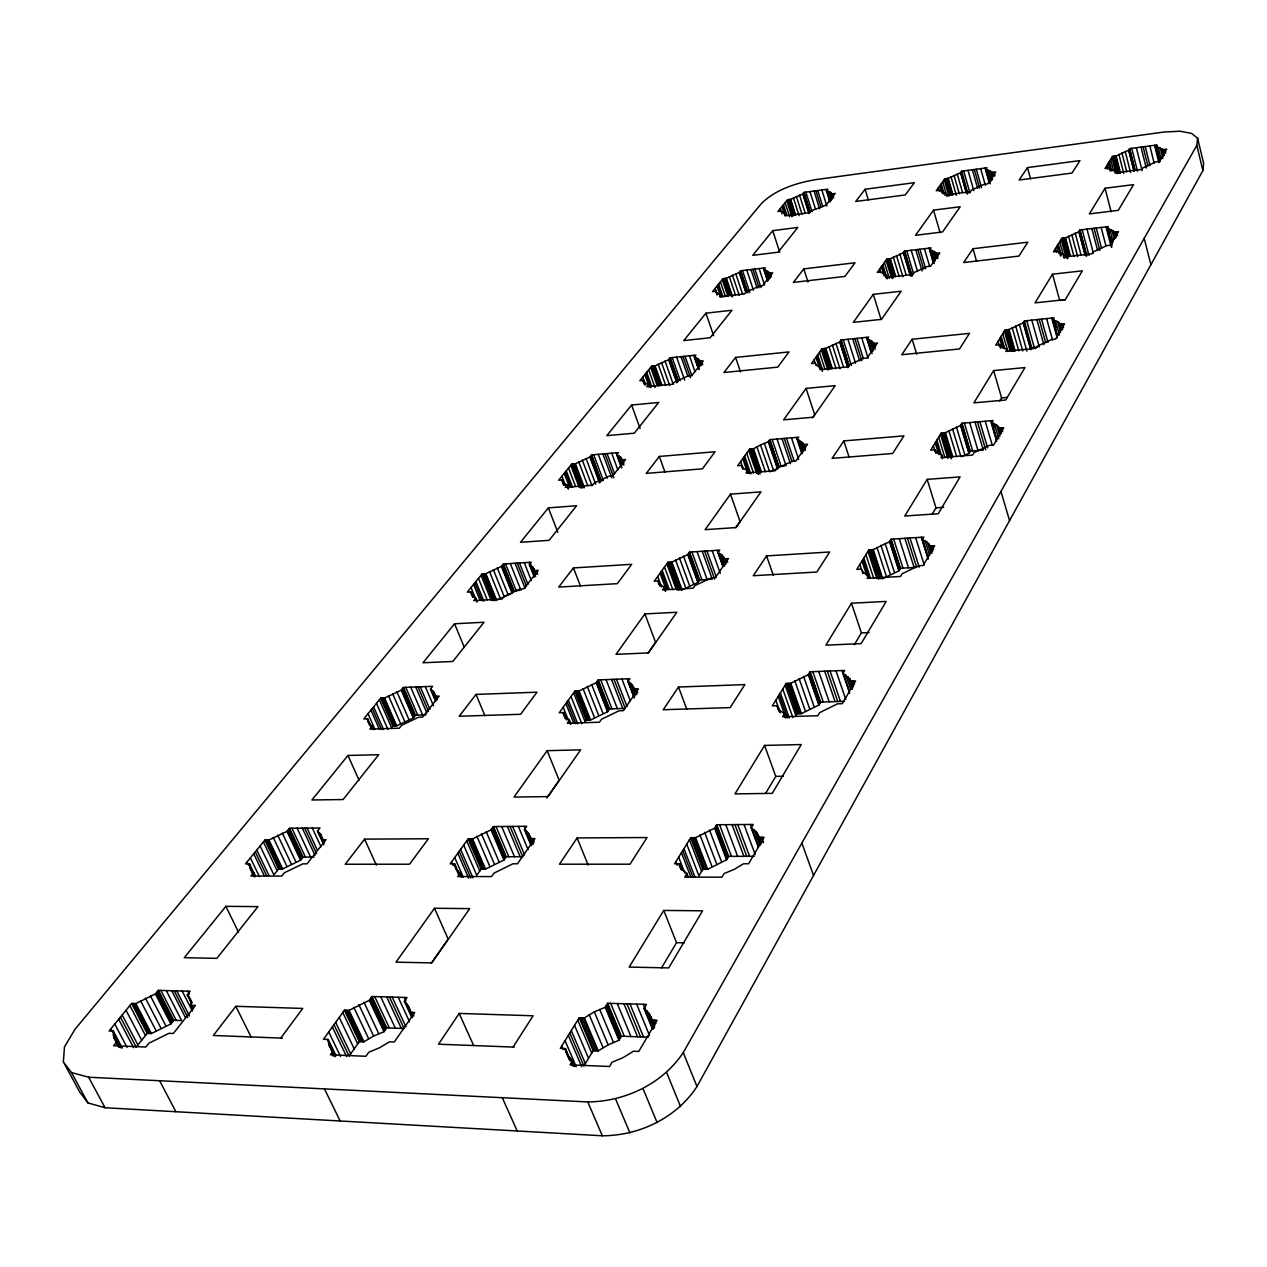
<?xml version="1.0" encoding="UTF-8"?>
<svg xmlns="http://www.w3.org/2000/svg" width="1267" height="1267" viewBox="0 0 1267 1267"><rect width="100%" height="100%" fill="white"/><g stroke="black" fill="none" stroke-linecap="round" stroke-linejoin="round"><path stroke-width="1.5" d="M192.806 1008.706L191.079 1005.333L190.462 999.473L187.278 994.912L190.177 991.253L158.375 990.351L155.445 993.962L135.822 1003.575L131.61 1003.432L109.105 1031.005L113.349 1031.164L122.186 1047.904M119.32 1046.954L113.682 1037.166L113.349 1031.164M63.35 1061.873L64.474 1046.875L75.038 1029.232L761.53 203.401C775.752 189.527 795.454 183.287 814.57 179.787L1163.945 132.037L1180.036 131.214L1191.629 133.415L1197.616 138.261L1203.65 163.364L1202.89 170.586L696.961 1086.532C676.499 1117.953 639.392 1135.66 602.332 1135.786L105.066 1107.722L87.93 1102.908L79.726 1092.043L63.35 1061.873L71.475 1072.563L87.93 1102.908M1202.89 170.586L1196.824 145.357L1197.616 138.261M71.475 1072.563L88.627 1077.219L587.809 1101.942C625.059 1101.561 662.324 1083.966 683.261 1052.608L1196.824 145.357M652.553 1029.438L643.984 1008.453L646.392 1004.398L607.669 1003.274L605.214 1007.297L594.334 1011.858L584.372 1017.924L579.241 1017.749L560.267 1048.395L565.446 1048.601L569.944 1059.069M758.395 847.385L751.188 827.905L753.231 824.453L716.71 824.754L714.62 828.175L695.567 837.677L690.721 837.693L674.582 863.761L679.476 863.761L681.535 869.067M922.313 539.679L923.849 537.097L891.113 539.188L889.529 541.769L873.296 549.577L868.94 549.846L856.856 569.374L861.227 569.121L863.936 572.906L868.814 575.677L867.182 578.354L900.473 576.469L902.056 573.793L918.654 565.763L923.136 565.494L934.682 545.76L930.231 546.029L927.333 542.339L922.313 539.679L928.062 558.003M991.697 422.83L993.043 420.565L961.938 423.226L960.56 425.474L945.42 432.649L941.286 432.997L930.675 450.133L934.84 449.801L937.596 453L942.379 455.249L940.938 457.593L972.533 455.091L973.943 452.731L989.353 445.382L993.613 445.05L1003.749 427.739L999.52 428.103L996.591 424.983L991.697 422.83L996.638 439.697M1052.845 319.838L1054.033 317.827L1024.417 320.915L1023.198 322.911L1009.039 329.515L1005.111 329.927L995.704 345.099L999.679 344.703L1002.45 347.411L1007.122 349.249L1005.855 351.323L1035.915 348.346L1037.15 346.271L1051.562 339.508L1055.617 339.097L1064.565 323.814L1060.542 324.225L1057.612 321.596L1052.845 319.838L1057.312 336.024M1107.152 228.377L1108.213 226.587L1079.959 229.976L1078.866 231.766L1065.563 237.895L1061.809 238.339L1053.431 251.864L1057.216 251.42L1064.533 255.221L1063.409 257.074L1092.075 253.764L1093.168 251.911L1106.693 245.64L1110.557 245.196L1118.523 231.592L1114.691 232.035L1107.152 228.377L1111.983 246.891M1155.694 146.608L1156.644 145.008L1129.641 148.635L1128.659 150.235L1116.116 155.952L1112.521 156.427L1105.014 168.543L1108.641 168.068L1115.815 171.267L1114.802 172.914L1142.185 169.35L1143.167 167.703L1155.916 161.875L1159.606 161.384L1166.733 149.189L1163.074 149.68L1155.694 146.608L1159.511 161.954M661.517 967.877L676.53 942.696L663.765 910.435L702.583 910.799L668.675 967.925L629.161 967.085L663.765 910.435M765.711 793.237L775.752 776.386L764.587 745.424L801.235 744.553L772.268 793.364L734.971 793.902L764.587 745.424M854.291 644.76L861.37 632.898L851.487 603.219L886.187 601.413L861.148 643.62L825.862 645.156L851.487 603.219M931.958 514.576L935.965 507.845L927.159 479.369L960.085 476.899L938.229 513.737L904.765 516.017L927.159 479.369M999.631 401.164L1001.579 397.901L993.645 370.566L1024.955 367.588L1005.713 400.008L973.911 402.858L993.645 370.566M569.817 1032.969L583.913 1065.99L593.178 1050.676L598.277 1050.866L608.144 1044.8L618.961 1040.27L621.368 1036.216L607.669 1003.274M686.73 844.155L698.909 875.798L702.837 869.289L707.667 869.305L726.561 859.818L728.62 856.365L716.71 824.754M785.144 685.194L795.819 715.507L796.88 713.764L801.441 713.622L818.862 705.054L820.636 702.076L810.151 671.763L844.677 670.433L842.919 673.395L849.761 678.748L852.723 686.524M873.296 549.577L882.735 578.671L898.889 570.863L900.425 568.265L891.113 539.188M952.499 428.721L960.924 456.627L968.922 453.412L970.284 451.115L961.938 423.226M1052.513 274.195L1034.996 302.876L1065.294 299.614L1082.366 270.837L1052.513 274.195L1059.703 300.453L1065.278 299.851M1105.03 188.26L1089.367 213.885L1118.286 210.338L1133.537 184.634L1105.03 188.26L1111.111 211.7M565.446 1048.601L567.648 1055.3L572.652 1060.622L570.071 1064.834L609.522 1066.497L612.056 1062.237L623.269 1057.517L633.468 1051.214L638.79 1051.42L657.05 1020.252L651.761 1020.078L649.227 1013.537L643.984 1008.453M679.476 863.761L681.915 869.241L686.936 873.501L684.75 877.081L721.937 877.176L724.075 873.565L734.353 869.289L743.586 863.746L748.623 863.746L764.096 837.281L759.123 837.313L756.399 831.96L751.188 827.905M810.151 671.763L808.346 674.709L790.798 683.293L786.221 683.451L772.332 705.893L776.94 705.751L779.553 710.296L784.526 713.717L782.642 716.789L817.769 715.744L819.606 712.656L837.55 703.818L842.286 703.66L855.589 680.933L850.886 681.108M513.072 1047.08L533.09 1015.786L459.192 1013.426L438.525 1044.198L514.291 1047.112M577.103 837.93L559.46 864.205L630.016 864.189L647.073 837.535L577.103 837.93L588.205 865.155M678.494 687.031L663.243 709.742L730.156 707.604L744.869 684.608L678.494 687.031L686.809 709.251M766.583 555.912L753.279 575.725L816.867 572.019L829.663 551.984L766.583 555.912L773.361 575.471M843.838 440.916L832.118 458.369L892.665 453.475L903.925 435.88L843.838 440.916L849.143 457.324M912.145 339.255L901.756 354.728L959.515 348.948L969.477 333.364L912.145 339.255L916.722 354.269M972.977 248.728L963.696 262.538L1018.89 256.092L1027.775 242.203L972.977 248.728L976.604 261.35M1027.489 167.592L1019.143 180.009L1071.977 173.072L1079.959 160.592L1027.489 167.592L1030.546 178.821M411.617 1017.163L404.331 1001.342L407.008 997.509L372.007 996.496L369.283 1000.312L349.058 1010.385L344.418 1010.242L323.465 1039.273L328.137 1039.447L335.739 1055.237M531.126 845.691L524.395 829.6L526.692 826.306L493.433 826.575L491.089 829.837L472.543 838.912L468.141 838.928L450.165 863.809L454.615 863.809L458.511 872.741M634.197 697.99L627.878 681.567L629.873 678.716L598.214 679.936L596.187 682.77L579.067 690.99L574.87 691.149L559.285 712.703L563.53 712.577L566.444 719.878M722.998 566.697L717.993 552.665L719.735 550.163L689.549 552.095L687.775 554.582L671.89 562.089L667.883 562.342L654.263 581.22L658.286 580.983L660.297 586.447M871.348 352.052L867.293 339.097L868.655 337.133L841.098 339.999L839.704 341.963L825.815 348.362L822.14 348.726L811.466 363.534L815.156 363.17L817.31 365.83L821.349 367.652L822.552 371.374M929.82 249.647L931.055 247.889L904.638 251.072L903.387 252.814L890.337 258.769L886.821 259.181L877.255 272.421L880.787 272.009L886.979 275.794L885.681 277.6L912.446 274.511L913.713 272.69L926.985 266.624L930.596 266.197L939.813 252.877L936.218 253.305L929.82 249.647L933.51 262.126M985.932 169.382L987.041 167.798L961.701 171.203L960.576 172.787L948.254 178.33L944.881 178.79L936.265 190.699L939.655 190.256L945.8 193.455L944.644 195.07L970.3 191.729L971.441 190.113L983.968 184.444L987.421 183.984L995.704 172.011L992.267 172.47L985.932 169.382L989.575 182.321M431.445 962.983L448.17 939.053L434.486 908.281L469.709 908.613L431.778 962.904L395.985 962.16L434.486 908.281M546.774 797.988L559.175 780.234L547.154 750.666L580.65 749.858L547.993 796.595L513.974 797.086L547.154 750.666M647.896 653.313L655.562 642.337L644.903 613.925L676.8 612.262L648.403 652.917L616.015 654.326L644.903 613.925M735.684 527.706L740.039 521.481L730.489 494.162L760.944 491.881L736 527.563L705.117 529.669L730.489 494.162M812.464 417.857L814.681 414.673L806.081 388.415L835.175 385.643L813.113 417.223L783.608 419.852L806.081 388.415M334.013 1024.67L349.058 1056.124L359.305 1041.601L363.93 1041.775L373.622 1036.026L383.996 1031.718L386.673 1027.87L404.046 1028.487L389.444 997.002M463.69 845.105L476.74 875.307L481.143 869.099L485.53 869.099L503.933 860.04L506.23 856.745L522.748 856.714L509.999 826.432M573.666 692.811L585.148 721.81L586.336 720.131L590.533 720.004L607.527 711.785L609.522 708.918L625.249 708.411L613.988 679.318M671.89 562.089L682.105 589.979L697.879 582.456L699.637 579.953L712.276 579.209L702.235 551.288M805.416 449.975L802.74 442.927L797.165 439.396L798.717 437.194L769.893 439.665L768.325 441.85L760.517 444.97L769.623 471.767L777.4 468.647L778.936 466.43L784.447 466.003M873.311 294.356L853.277 322.388L881.499 319.347L901.154 291.22L873.311 294.356L881.119 319.617M933.51 210.148L915.534 235.298L942.569 231.956L960.196 206.743L933.51 210.148L940.082 232.605M328.137 1039.447L329.309 1045.782L333.221 1050.802L330.354 1054.793L365.925 1056.282L368.745 1052.259L379.498 1047.777L389.507 1041.807L394.306 1041.997L414.705 1012.491L409.938 1012.333L408.449 1006.156L404.331 1001.342M454.615 863.809L456.152 869.051L460.19 873.106L457.751 876.511L491.533 876.59L493.94 873.153L512.929 863.793L517.49 863.793L534.943 838.564L530.414 838.596L528.608 833.48L524.395 829.6M563.53 712.577L565.32 716.948L569.406 720.242L567.299 723.188L599.449 722.238L601.524 719.26L619.009 710.803L623.348 710.66L638.441 688.836L634.133 688.995L632.122 684.718L627.878 681.567M658.286 580.983L660.265 584.657L664.351 587.35L662.514 589.931L693.144 588.205L694.965 585.607L711.167 577.895L715.301 577.641L728.477 558.573L724.376 558.826L722.222 555.247L717.993 552.665M821.349 367.652L819.907 369.663L847.845 366.907L849.27 364.88L863.397 358.339L867.166 357.959L877.477 343.04L873.739 343.42L871.411 340.839L867.293 339.097M760.517 444.97L753.501 448.771L749.668 449.088L737.647 465.733L741.496 465.432L743.586 468.552L747.657 470.77L746.041 473.034L775.277 470.722L776.877 468.442L791.97 461.346L795.914 461.03L807.522 444.226L803.611 444.559M280.767 1038.101L302.734 1008.437L235.805 1006.299L213.331 1035.487L282.446 1038.148M364.579 839.118L345.226 864.237L409.542 864.221L428.404 838.77L364.579 839.118L376.362 865.139M476.028 694.411L459.208 716.251L520.61 714.287L536.97 692.194L476.028 694.411L484.897 715.681M573.444 567.933L558.699 587.08L617.362 583.659L631.695 564.306L573.444 567.933L580.476 586.114M659.315 456.437L646.265 473.383L702.409 468.838L715.063 451.749L659.315 456.437L665.001 472.179M735.589 357.421L723.964 372.514L777.748 367.129L789.008 351.925L735.589 357.421L740.498 371.849M803.785 268.873L793.364 282.414L844.946 276.396L855.035 262.776L803.785 268.873L807.982 281.987M865.108 189.258L855.716 201.453L905.272 194.944L914.362 182.686L865.108 189.258L868.402 200.091M120.428 1017.132L136.187 1047.16L147.194 1033.381L151.391 1033.539L170.871 1023.958L173.769 1020.315L181.64 1020.584L166.294 990.572M260.115 845.96L273.862 874.848L278.613 868.909L282.636 868.924L300.548 860.245L303.051 857.094L314.073 857.078M379.387 699.812L391.535 727.606L392.833 725.991L396.682 725.864L413.264 717.977L415.449 715.221L425.997 714.873M497.899 599.719L512.121 593.178L514.054 590.739L519.391 590.438M323.798 844.82L317.479 831.136L319.981 827.984L289.557 828.238L287.023 831.374L268.968 840.037L264.93 840.069L245.513 863.856L249.583 863.856L255.316 875.814M435.642 701.3L430.432 689.058L432.617 686.318L403.476 687.443L401.259 690.167L384.566 698.069L380.702 698.212L363.772 718.959L367.668 718.832L372.292 729.317M529.353 564.639L532.9 567.157L534.421 570.641L538.206 570.403L523.683 588.838L519.866 589.076L504.028 596.504L502.033 599.006L473.731 600.606L475.758 598.119L472.338 595.49L471.007 591.927L467.27 592.148L482.173 573.888L485.879 573.65L501.399 566.412L503.347 564.005L531.285 562.215L529.353 564.639L534.326 577.198M621.495 467.729L616.712 454.758L618.407 452.62L591.626 454.916L589.899 457.054L575.376 463.738L571.829 464.039L558.62 480.209L562.2 479.924L564.179 485.103M694.411 357.041L695.931 355.124L670.195 357.801L668.659 359.701L655.039 365.91L651.618 366.258L639.835 380.702L643.272 380.353L644.919 382.982L648.371 384.772L646.772 386.752L672.825 384.17L674.392 382.206L688.25 375.856L691.766 375.507L703.233 360.952L699.748 361.317L697.959 358.767L694.411 357.041L698.735 369.521L693.904 355.33M763.969 269.538L765.331 267.828L740.593 270.79L739.215 272.516L726.387 278.297L723.093 278.677L712.513 291.648L715.823 291.267L717.55 293.516L721.002 295.021L719.577 296.779L744.6 293.896L746.01 292.123L759.06 286.215L762.417 285.819L772.712 272.769L769.354 273.165L763.969 269.538L767.612 280.64M225.859 906.333L184.301 957.678L216.847 958.359L257.961 906.634L225.859 906.333L238.56 932.274M347.966 755.449L311.935 799.984L343.088 799.54L378.706 754.72L347.966 755.449L359.084 780.234M454.552 623.776L422.988 662.768L452.826 661.469L483.994 622.255L454.552 623.776L464.34 647.405M548.373 507.861L520.499 542.292L549.102 540.328L576.596 505.739L548.373 507.861L557.844 532.346M631.6 405.028L606.814 435.642L634.26 433.187L658.697 402.447L631.6 405.028L640.104 428.484M705.941 313.187L683.752 340.585L710.106 337.751L731.962 310.257L705.941 313.187L713.669 335.787M772.727 230.657L752.756 255.332L778.096 252.212L797.782 227.458L772.727 230.657L779.759 252.339M116.659 1041.917L113.587 1045.703L145.816 1047.049L148.857 1043.232L168.986 1033.302L173.357 1033.476L195.419 1005.475L191.079 1005.333M249.583 863.856L250.359 868.861L253.543 872.741L250.914 876.004L281.749 876.067L284.362 872.789L302.829 863.841L307.01 863.841L326.015 839.72L321.866 839.752L320.852 834.858L317.479 831.136M367.668 718.832L368.76 723.045L372.086 726.229L369.79 729.063L399.327 728.192L401.607 725.326L418.648 717.201L422.64 717.074L439.19 696.09L435.23 696.232L433.916 692.115L430.432 689.058M562.2 479.924L563.704 482.98L567.157 485.15L565.367 487.352L592.513 485.198L594.271 482.98L609.047 476.139L612.705 475.838L625.581 459.525L621.939 459.826L620.276 456.849L616.712 454.758M832.023 193.835L835.238 193.408L825.957 205.191L810.405 211.13L809.138 212.729L785.049 215.865L786.332 214.266L781.121 211.066L777.922 211.494L787.488 199.774L790.656 199.362L802.787 193.946L804.038 192.394L827.842 189.195L826.607 190.747L831.263 192.806L833.132 197.43M1037.625 347.142L1031.972 347.696L1031.37 348.71L1023.815 321.913M1001.579 397.901L1007.423 397.363M970.284 451.115L983.319 450.086L975.004 422.101M935.965 507.845L943.693 507.307M900.425 568.265L916.674 567.331L907.425 538.158M861.37 632.898L869.051 632.55M820.636 702.076L844.408 701.3M775.752 776.386L783.449 776.243M728.62 856.365L754.277 856.318M676.53 942.696L684.259 942.822M621.368 1036.216L648.561 1037.182M88.627 1077.219L105.066 1107.722M113.571 1032.811L121.521 1047.888M110.878 1028.82L112.652 1032.162M113.191 1034.3L120.27 1047.714M113.682 1037.166L119.003 1047.239M116.184 1042.503L117.958 1045.861M118.67 1019.286L133.573 1047.666M114.774 1024.053L127.096 1047.429M159.642 1080.735L175.86 1111.713M122.186 1014.978L137.913 1045.006M129.868 1005.57L145.483 1035.519M126.035 1010.258L141.698 1040.255M135.822 1003.575L151.391 1033.539M135.157 1003.543L150.741 1033.508M133.716 1003.496L149.3 1033.46M132.259 1003.448L147.859 1033.397M131.61 1003.432L147.194 1033.381M145.42 998.095L160.909 1028.06M140.526 1000.677L156.063 1030.641M150.409 995.846L165.866 1025.827M160.846 990.414L176.224 1020.394M158.375 990.351L173.769 1020.315M157.932 990.905L173.31 1020.885M156.918 992.156L172.328 1022.136M155.904 993.407L171.33 1023.388M155.445 993.962L170.871 1023.958M171.742 990.731L185.378 1017.449M176.715 990.873L189.48 1015.944M174.228 990.794L187.849 1017.528M187.674 991.19L189.369 994.532M189.179 997.018L192.172 1002.831M187.278 994.912L191.539 1003.306M191.76 1005.364L193.471 1008.722M182.179 991.032L192.394 1011.114M235.805 1006.299L251.072 1036.944M324.479 1088.907L340.126 1120.978M333.221 1050.802L335.755 1056.076M327.409 1039.415L335.011 1055.205M328.375 1042.757L335.312 1056.71M329.309 1045.782L331.859 1051.056M331.796 1052.798L333.49 1056.314M253.543 872.741L255.19 876.162M248.934 863.856L254.683 875.814M253.131 873.248L254.778 876.669M249.662 866.485L254.588 876.748M251.658 870.952L253.305 874.388M328.755 1031.94L340.522 1056.44M247.049 861.988L248.68 865.393M250.359 868.861L253.638 875.719M255.285 851.899L266.656 875.719M335.644 1022.406L350.658 1053.843M253.764 853.752L264.344 875.893M332.366 1026.935L346.604 1056.646M250.407 857.87L259.387 876.606M342.803 1012.491L357.706 1043.865M339.239 1017.433L354.19 1048.838M256.789 850.046L268.968 875.56M268.968 840.037L282.636 868.924M268.335 840.053L282.018 868.909M349.058 1010.385L363.93 1041.775M348.33 1010.369L363.201 1041.759M266.957 840.053L280.625 868.909M346.746 1010.322L361.618 1041.696M265.563 840.053L279.247 868.909M264.93 840.069L278.613 868.909M345.147 1010.258L360.034 1041.632M344.418 1010.242L359.305 1041.601M263.441 841.906L277.14 870.762M277.726 835.143L291.331 864.015M353.841 1007.344L368.649 1038.734M273.26 837.471L286.896 866.343M364.025 1002.276L378.754 1033.666M282.335 833.1L295.908 861.972M358.846 1004.636L373.622 1036.026M372.007 996.496L386.673 1027.87M371.595 997.097L386.245 1028.471M291.917 828.222L305.41 857.094M370.645 998.396L385.326 1029.786M289.557 828.238L303.051 857.094M369.711 999.711L384.408 1031.116M289.161 828.729L302.67 857.585M369.283 1000.312L383.996 1031.718M288.29 829.806L301.799 858.678M287.419 830.883L300.944 859.755M287.023 831.374L300.548 860.245M302.338 828.127L315.008 855.368M380.718 996.749L395.336 1028.186M297.127 828.175L310.605 857.078M374.731 996.575L389.381 1027.98M312.331 828.048L321.026 846.815M386.72 996.923L401.322 1028.392M307.089 828.095L317.384 850.252M304.714 828.111L316.592 853.657M398.218 997.256L409.542 1021.788M320.852 834.858L324.019 841.716M321.66 837.17L324.051 842.317M319.458 832.831L324.099 843.188M317.874 830.645L323.402 842.618M321.866 839.752L323.465 843.188M392.184 997.081L405.947 1026.84M412.329 1012.412L413.945 1015.944M404.268 997.43L405.883 1000.93M408.449 1006.156L410.08 1009.672M410.35 1010.86L412.789 1016.15M406.707 1003.559L409.954 1010.607M410.682 1012.365L412.313 1015.896M404.743 1000.74L408.798 1009.53M410.413 1013.046L412.028 1016.562M409.938 1012.333L412.377 1017.639M459.192 1013.426L473.636 1045.544M502.286 1097.713L517.189 1130.972M372.086 726.229L373.638 729.729M367.05 718.864L370.138 725.848M367.921 721.066L369.473 724.566M372.276 708.538L381.462 729.428M370.962 710.154L379.371 729.317M368.032 713.733L374.953 729.428M376.505 703.359L387.924 729.428M373.607 706.907L383.521 729.539M454.695 857.537L463.247 877.144M384.566 698.069L396.682 725.864M383.964 698.085L396.08 725.88M460.19 873.106L461.742 876.685M459.81 873.628L461.362 877.223M382.634 698.149L394.75 725.928M453.919 863.809L458.496 874.42M381.304 698.196L393.435 725.959M380.702 698.212L392.833 725.991M451.59 861.845L453.143 865.424M460.602 849.365L472.939 877.825M392.627 693.651L404.68 721.446M459.208 851.297L470.786 877.999M457.799 853.245L468.632 878.174M388.494 695.757L400.578 723.552M403.128 687.87L415.101 715.649M468.141 838.928L481.143 869.099M402.368 688.805L414.357 716.599M401.607 689.739L413.612 717.55M466.747 840.86L479.765 871.031M401.259 690.167L413.264 717.977M396.904 691.782L408.924 719.577M572.652 1060.622L574.917 1065.88M572.256 1061.271L574.505 1066.545M410.73 687.157L422.671 714.984M569.802 1058.151L571.306 1061.651M571.369 1062.728L572.874 1066.228M566.175 1052.101L569.897 1060.542M587.809 1101.942L602.332 1135.786M564.639 1048.569L569.136 1059.038M561.772 1045.972L563.261 1049.456M472.543 838.912L485.53 869.099M471.862 838.912L484.849 869.099M405.741 687.347L417.698 715.142M470.342 838.928L483.329 869.099M403.476 687.443L415.449 715.221M468.822 838.928L481.824 869.099M420.28 686.793L429.956 709.441M568.329 1035.377L581.711 1066.671M481.46 833.797L494.368 863.967M417.999 686.872L428.436 711.262M415.719 686.967L426.916 713.083M565.066 1040.666L576.247 1066.766M476.883 836.22L489.822 866.406M435.23 696.232L436.719 699.748M432.443 690.436L436.165 699.194M491.453 829.331L504.298 859.533M433.298 693.397L435.531 698.624M574.537 1025.336L588.553 1058.309M491.089 829.837L503.933 860.04M430.78 688.63L435.23 699.131M425.3 686.603L433.472 705.782M571.29 1030.578L585.37 1063.583M486.211 831.659L499.087 861.845M580.048 1017.781L593.97 1050.707M579.241 1017.749L593.178 1050.676M496.015 826.543L508.811 856.745M577.784 1020.125L591.737 1053.051M493.433 826.575L506.23 856.745M493.069 827.082L505.881 857.268M492.261 828.206L505.09 858.393M435.848 696.201L437.337 699.717M433.916 692.115L436.149 697.373M507.402 826.464L520.167 856.73M584.372 1017.924L598.277 1050.866M583.564 1017.892L597.486 1050.834M501.7 826.512L514.481 856.73M581.806 1017.844L595.728 1050.771M615.604 1099.027L629.968 1132.999M518.33 826.369L528.054 849.571M594.334 1011.858L608.144 1044.8M512.612 826.417L524.601 854.924M589.203 1014.709L603.06 1047.651M532.678 838.58L534.167 842.175M531.111 838.58L532.615 842.175M529.828 835.887L532.821 843.078M528.608 833.48L533.106 844.234M530.414 838.596L532.663 843.98M526.803 831.374L532.029 843.901M524.079 826.322L531.554 844.186M524.76 829.077L531.491 845.184M599.687 1009.371L613.466 1042.329M610.678 1003.369L624.362 1036.327M643.018 1088.67L657.161 1122.705M607.289 1003.907L620.988 1036.849M606.45 1005.285L620.165 1038.243M605.594 1006.679L619.325 1039.637M605.214 1007.297L618.961 1040.27M617.298 1003.559L630.95 1036.564M626.959 1003.828L640.564 1036.897M623.934 1003.749L637.554 1036.802M636.652 1004.113L649.512 1035.503M629.984 1003.923L643.573 1037.008M474.761 582.978L482.03 600.843M652.584 1020.109L654.738 1025.367M650.842 1016.641L654.421 1025.415M649.227 1013.537L654.231 1025.811M651.761 1020.078L654.627 1027.109M473.589 584.404L480.161 600.495M646.93 1010.797L654.073 1028.297M643.351 1004.303L648.324 1016.53M649.749 1020.014L653.313 1028.756M644.365 1007.819L652.917 1028.788M475.758 598.119L477.216 601.714M471.023 587.54L476.867 601.873M471.007 591.927L473.209 597.311M470.421 591.958L472.876 597.406M666.648 1072.579L680.569 1106.614M481.017 575.297L491.137 600.273M478.467 578.417L487.177 599.845M475.917 581.553L483.915 601.207M654.405 1020.157L655.831 1023.673M683.261 1052.608L696.961 1086.532M485.879 573.65L496.696 600.415M485.293 573.698L496.126 600.447M484.026 573.777L494.843 600.526M482.743 573.856L493.576 600.59M482.173 573.888L493.006 600.621M497.313 567.917L508.067 594.666M493.338 569.643L504.108 596.393M489.505 571.56L500.291 598.309M505.517 563.863L516.207 590.612M564.132 714.873L565.589 718.532M503.347 564.005L514.054 590.739M562.865 712.592L565.05 718.072M503.047 564.385L513.753 591.119M502.381 565.209L513.087 591.958M501.716 566.032L512.422 592.798M501.399 566.412L512.121 593.178M568.329 700.192L577.736 723.805M567.125 701.87L575.804 723.679M510.3 563.562L520.975 590.343M565.906 703.549L573.872 723.552M569.406 720.242L570.863 723.9M569.073 720.701L570.546 724.376M563.213 707.271L569.041 721.842M524.269 562.675L531.348 580.571M574.87 691.149L586.336 720.131M519.454 562.976L527.975 584.451M571.005 696.486L581.806 723.71M517.269 563.118L526.502 586.368M515.099 563.261L525.045 588.284M536.305 570.53L537.731 574.125M583.026 688.583L594.461 717.597M535.007 570.609L536.432 574.204M533.914 568.788L536.052 574.189M532.9 567.157L535.735 574.347M530.319 563.435L535.624 576.548M529.083 562.358L534.04 574.917M529.654 564.258L533.914 575.028M579.067 690.99L590.533 720.004M578.417 691.022L589.868 720.02M576.96 691.069L588.426 720.068M575.519 691.117L587.001 720.115M587.239 686.397L598.642 715.396M598.214 679.936L609.522 708.918M597.897 680.379L609.205 709.377M597.2 681.345L608.524 710.359M596.504 682.327L607.827 711.341M596.187 682.77L607.527 711.785M591.641 684.449L603.013 713.464M680.363 866.644L681.741 870.176M678.7 863.761L680.759 869.067M606.085 679.619L617.362 708.665M675.865 861.703L677.227 865.234M600.669 679.841L611.977 708.839M616.459 679.223L627.007 706.511M682.707 850.648L692.906 877.065M681.44 852.691L690.974 877.35M686.936 873.501L688.314 877.049M611.518 679.413L622.778 708.491M686.587 874.056L687.965 877.619M678.653 857.189L684.813 873.058M621.923 679.017L630.332 700.873M683.958 848.621L694.823 876.78M695.567 837.677L707.667 869.305M694.807 837.677L706.907 869.305M636.287 688.915L637.697 692.574M693.144 837.677L705.244 869.305M634.815 688.963L636.921 694.474M691.481 837.693L703.597 869.289M633.421 686.73L636.24 694.49M632.122 684.718L635.638 693.873M690.721 837.693L702.837 869.289M630.269 682.992L635.179 695.789M689.47 839.704L701.617 871.332M627.387 678.811L634.387 697.04M628.194 681.123L633.801 695.726M565.256 472.084L570.863 486.845M564.211 473.351L569.136 486.275M567.157 485.15L568.487 488.619M566.887 485.483L568.202 488.967M699.938 834.858L711.991 866.47M561.946 476.139L565.462 485.372M561.645 479.971L563.625 485.15M572.383 463.991L581.426 487.89M571.829 464.039L580.872 487.938M709.52 830.075L721.509 861.703M570.799 465.29L579.162 487.367M568.55 468.046L575.535 486.465M704.61 832.308L716.631 863.936M566.286 470.817L572.589 487.415M716.378 825.276L728.303 856.904M578.75 461.822L587.761 485.752M715.665 826.464L727.591 858.092M714.936 827.636L726.894 859.279M714.62 828.175L726.561 859.818M575.376 463.738L584.42 487.652M574.822 463.785L583.865 487.7M573.603 463.88L582.646 487.795M725.785 824.674L737.663 856.349M586.051 458.464L595.728 484.216M582.313 460.064L592.006 485.815M719.545 824.722L731.455 856.349M598.293 454.346L607.21 478.293M734.908 824.595L746.738 856.334M593.7 454.742L603.33 480.494L601.255 480.668L591.626 454.916M732.057 824.627L743.903 856.334M591.356 455.249L600.986 481.001M590.755 455.977L600.4 481.745M590.169 456.722L599.814 482.474M589.899 457.054L599.544 482.822M607.067 453.586L614.606 473.89M744.046 824.532L755.195 854.544M604.977 453.776L613.893 477.754M602.886 453.95L611.803 477.912M737.758 824.579L749.589 856.334M616.3 452.794L621.764 467.602M756.399 831.96L760.976 844.392M660.044 573.207L665.84 588.933M754.087 829.758L759.978 845.707M664.351 587.35L665.65 590.881M664.066 587.761L665.365 591.277M750.365 824.469L758.204 845.691M657.684 576.453L661.564 586.954M611.692 453.19L617.837 469.819M657.668 581.015L658.967 584.515M666.822 563.799L676.388 589.82M664.494 567.03L672.84 589.693M622.509 459.778L623.792 463.247M761.61 837.297L763.573 842.65M621.353 458.226L623.902 465.163M662.166 570.261L669.245 589.456M620.276 456.849L623 464.276M759.899 837.313L761.863 842.65M618.708 455.692L622.129 464.957M661.105 571.734L667.551 589.187M758.078 834.494L761.087 842.65M671.272 562.136L681.472 590.01M669.879 562.215L680.094 590.089M668.501 562.31L678.732 590.169M667.883 562.342L678.098 590.2M679.445 557.939L689.596 585.797M675.549 559.919L685.716 587.793M689.549 552.095L699.637 579.953M689.28 552.475L699.352 580.349M688.662 553.331L698.75 581.205M688.06 554.186L698.149 582.06M687.775 554.582L697.879 582.456M683.531 556.134L693.667 584.024M697.056 551.604L707.113 579.51M801.868 843.078L813.541 875.465M691.893 551.937L701.966 579.811M645.742 373.448L650.842 387.67M644.824 374.589L649.29 387.021M706.954 550.971L716.346 577.198M642.797 377.075L645.346 384.186M643.272 380.353L645.141 385.326M704.595 551.129L714.62 579.082M642.733 380.417L644.016 383.98M653.329 366.084L660.265 385.58M652.157 366.211L659.093 385.691M718.262 552.269L722.633 564.544M717.375 550.306L722.982 566.08M651.618 366.258L658.555 385.754M650.7 367.382L657.019 385.105M648.688 369.853L655.023 387.591M712.165 550.638L720.289 573.397M646.677 372.324L651.745 386.53M661.517 362.52L669.673 385.564M779.316 694.617L787.536 717.866M784.526 713.717L785.793 717.328M778.223 696.375L785.841 717.835M784.225 714.192L785.508 717.803M658.175 364.152L665.713 385.437M726.434 558.699L727.686 562.231M775.832 700.239L780.282 712.783M725.025 558.795L726.276 562.31M777.938 708.142L779.221 711.737M776.94 705.751L778.223 709.346M723.568 556.926L726.07 563.958M655.039 365.91L661.976 385.406M722.222 555.247L725.342 564.037M654.501 365.957L661.437 385.469M720.353 553.806L724.724 566.111M669.958 358.102L678.067 381.129M669.435 358.751L677.544 381.795M668.897 359.416L677.021 382.46M668.659 359.701L676.784 382.761M782.768 689.01L792.857 717.597M665.032 361.032L673.173 384.075M780.393 692.859L789.246 717.882M676.61 357.136L684.703 380.195M790.798 683.293L801.441 713.622M790.085 683.309L800.728 713.654M788.517 683.372L799.16 713.701M786.934 683.42L797.592 713.749M672.207 357.595L680.3 380.638M786.221 683.451L796.88 713.764M670.195 357.801L678.304 380.829M799.081 678.494L809.661 708.823M685.035 356.249L691.861 375.808M683.024 356.47L690.483 377.788M794.789 680.775L805.4 711.104M681.013 356.676L687.854 376.204M808.631 674.25L819.131 704.595M699.748 361.317L700.984 364.896M808.346 674.709L818.862 705.054M699.083 359.939L700.952 365.308M697.959 358.767L700.445 365.91M696.391 357.785L699.495 366.717M695.789 357.864L698.877 366.781M695.266 358.513L698.972 369.22M803.626 676.467L814.158 706.796M689.47 355.789L695.045 371.817M742.747 458.686L747.688 473.003M740.672 461.552L743.143 468.727M741.496 465.432L742.747 469.028M812.828 671.653L823.297 701.997M809.866 672.223L820.351 702.536M701.49 361.127L702.726 364.722M809.249 673.236L819.749 703.565M700.287 361.253L701.522 364.833M824.659 671.193L835.08 701.601M748.734 450.387L756.7 473.605M746.691 453.222L753.437 472.892M744.632 456.072L750.793 473.969M818.735 671.431L829.188 701.807M743.681 457.371L749.24 473.494M756.874 446.792L765.411 471.799M830.059 670.987L840.464 701.427M753.501 448.771L761.435 471.989M752.899 448.819L760.849 472.037M751.584 448.93L760.152 473.937M827.351 671.098L837.772 701.522M750.27 449.041L758.838 474.032M749.668 449.088L758.236 474.08M843.188 672.935L849.286 690.911M841.969 670.528L849.634 693.176M764.334 443.323L773.44 470.105M835.998 670.766L845.77 699.447M720.464 281.907L725.437 296.636M772.126 439.475L781.169 466.256M853.245 681.013L854.465 684.623M718.642 284.125L723.014 297.032M717.819 285.138L721.572 296.209M769.893 439.665L778.936 466.43M851.63 681.076L853.451 686.492M769.639 439.997L778.698 466.779M716.995 286.152L720.749 297.222M769.101 440.758L778.176 467.539M849.761 678.748L852.818 687.775M768.562 441.518L777.637 468.315M848.051 676.673L852.311 689.28M768.325 441.85L777.4 468.647M715.174 288.385L717.043 293.928M715.823 291.267L717.074 294.973M845.754 674.883L850.632 689.28M729.317 276.681L735.493 295.084M782.008 438.62L790.418 463.674M726.387 278.297L732.564 296.7M725.864 278.344L732.057 296.763M724.74 278.487L730.315 295.053M723.615 278.613L729.174 295.179M723.093 278.677L728.668 295.243M777.067 439.047L786.094 465.86M722.269 279.69L727.86 296.256M791.479 437.812L798.653 459.335M735.779 273.767L742.541 294.007M732.469 275.161L739.231 295.401M786.506 438.239L794.314 461.536M784.257 438.43L792.065 461.711M746.754 270.061L753.485 290.317M804.228 444.511L805.416 448.122M802.74 442.927L805.131 450.149M801.362 441.518L804.355 450.529M799.493 440.33L803.088 451.131M742.525 270.568L749.858 292.645M798.543 440.092L802.724 452.667M798.004 440.853L802.201 453.428M796.452 437.384L801.963 453.776M740.593 270.79L747.942 292.867M740.387 271.059L747.118 291.299M739.912 271.645L746.643 291.901M739.437 272.247L746.168 292.487M739.215 272.516L745.962 292.756M754.863 269.079L760.96 287.53M752.931 269.317L759.028 287.752M750.998 269.538L757.096 287.989M765.933 270.156L768.974 279.421M765.252 270.536L768.293 279.785M764.175 269.269L767.818 280.371M763.383 268.05L767.644 281.005M859.897 564.448L862.89 573.587M759.123 268.572L764.603 285.186M865.947 554.693L873.676 578.354M863.872 558.034L870.429 578.069M769.877 273.102L771.096 276.824M769.354 273.165L770.574 276.887M768.641 271.977L770.479 277.552M862.922 559.555L868.893 577.784M767.501 270.964L769.924 278.392M861.988 561.091L866.771 575.677M814.143 359.812L815.948 365.355M872.615 549.625L882.07 578.718M871.11 549.704L880.581 578.797M869.621 549.799L879.092 578.876M868.94 549.846L878.411 578.924M868.006 551.351L876.891 578.623M821.317 349.882L827.842 370.122M819.496 352.4L824.849 368.998M880.929 545.253L890.321 574.347M817.658 354.95L822.441 369.695M816.819 356.106L821 369.014M815.996 357.262L819.575 368.333M876.954 547.328L886.377 576.422M783.481 204.7L786.902 215.374M828.966 346.556L836.046 368.649M890.859 539.599L900.188 568.677M890.321 540.486L899.649 569.564M782.721 205.618L785.588 214.519M889.782 541.357L899.127 570.467M781.977 206.521L784.843 215.438M889.529 541.769L898.889 570.863M825.815 348.362L832.324 368.602M780.329 208.548L782.056 213.901M825.245 348.409L831.754 368.665M823.978 348.536L830.487 368.792M822.726 348.678L829.236 368.919M885.126 543.4L894.502 572.494M822.14 348.726L828.666 368.966M899.253 538.681L908.534 567.806M790.656 199.362L795.755 215.342M790.165 199.426L795.264 215.406M835.951 343.325L843.584 367.272M789.072 199.568L794.171 215.548M787.979 199.711L793.094 215.691M787.488 199.774L792.604 215.754M786.744 200.693L791.859 216.673M832.356 344.877L840.005 368.808M893.647 539.029L902.959 568.123M785.112 202.688L789.674 216.91M799.509 195.134L805.147 212.904M843.236 339.778L851.424 365.545M796.373 196.448L802.027 214.202M904.86 538.317L914.141 567.473M841.098 339.999L849.286 365.767L848.589 366.749L840.401 340.981M840.876 340.316L849.064 366.068M839.91 341.647L847.908 367.731L839.704 341.963M793.411 197.858L799.065 215.612M854.845 338.574L861.813 360.715M852.691 338.796L859.675 360.937M915.613 537.62L924.261 565.019M805.891 192.156L812.052 211.684M804.038 192.394L810.199 211.922M803.832 192.647L810.009 212.175M803.405 193.17L809.581 212.698M802.977 193.708L809.154 213.236M802.787 193.946L808.964 213.49M847.956 339.287L855.542 363.249M909.975 537.984L919.224 567.173M930.231 546.029L931.958 551.557M929.059 544.066L931.942 553.251M817.769 190.557L822.79 206.584M927.333 542.339L930.786 553.346M815.9 190.81L820.937 206.822M861.734 337.861L868.117 358.181M925.068 540.866L929.677 555.532M814.048 191.048L819.638 208.849M922.55 539.283L928.299 557.591M921.267 537.271L928.173 559.206M856.999 338.352L863.381 358.656M809.961 191.602L815.568 209.372M828.539 191.254L831.326 200.186M828.887 195.324L830.566 200.693M826.797 190.509L829.948 201.469M874.309 343.373L875.481 347.095M825.973 189.448L829.869 201.944M873.739 343.42L874.895 347.142M872.82 342.027L875.133 349.47M871.411 340.839L873.739 348.267M869.574 339.857L873.042 350.975M821.871 190.002L826.876 206.046M867.974 338.115L869.716 343.674M932.464 545.903L933.605 549.577M867.499 338.78L872.139 353.604M866.501 337.355L871.126 352.163M930.928 545.998L932.655 551.509M832.514 193.772L833.638 197.351M831.263 192.806L832.942 198.175M830.107 191.935L832.324 199.093M881.309 266.814L884.033 275.699M935.173 442.864L938.609 454.061M879.662 269.095L880.755 272.658M934.84 449.801L935.996 453.538M933.351 445.81L935.062 451.416M888.579 258.975L893.964 276.697M941.286 432.997L948.65 457.165M887.359 259.117L892.76 276.824M940.462 434.312L947.827 458.511M886.821 259.181L892.744 278.661M886.076 260.21L891.477 277.932M938.657 437.242L944.913 457.735M884.445 262.475L889.307 278.439M936.836 440.187L942.537 458.828M882.798 264.74L887.138 278.946M882.054 265.769L885.316 276.428M936.012 441.518L940.003 454.584M896.466 255.554L902.896 276.808M948.809 430.606L956.696 456.658M893.267 257.106L899.19 276.602M945.42 432.649L952.768 456.849M944.77 432.696L952.119 456.896M943.361 432.823L951.264 458.86M890.337 258.769L895.721 276.491M889.782 258.832L895.167 276.554M941.935 432.934L949.284 457.118M904.638 251.072L912.097 275.858M904.448 251.341L911.907 276.143M904.02 251.943L910.941 274.971M956.427 426.995L964.836 454.916M903.593 252.545L910.514 275.588M903.387 252.814L910.324 275.858M899.855 254.113L906.269 275.382M964.345 423.02L972.692 450.925M911.211 250.28L917.593 271.566M961.716 423.574L970.079 451.48M961.241 424.35L969.603 452.256M960.766 425.126L969.144 453.048M960.56 425.474L968.922 453.412M906.697 250.818L913.618 273.862M919.874 249.235L925.686 268.778M969.683 422.56L977.997 450.498M917.815 249.488L923.627 269.016M915.756 249.726L922.107 271.043M933.874 251.072L935.98 258.215M932.053 250.248L935.22 260.954M931.483 252.339L933.066 257.676M930.01 249.377L934.238 263.631M928.98 248.142L933.193 262.38M1000.93 491.422L1009.561 520.579M979.866 421.689L987.611 447.821M977.443 421.895L985.742 449.88M924.419 248.68L929.693 266.482M994.373 423.78L998.776 438.778M992.362 421.689L994.009 427.312M991.903 422.481L996.305 437.463M990.588 420.771L996.638 441.359M936.788 253.226L937.833 256.805M936.218 253.305L937.802 258.674M935.268 252.085L936.851 257.454M985.219 421.23L992.394 445.525M1001.627 427.913L1002.735 431.683M1000.17 428.04L1001.278 431.809M999.52 428.103L1001.168 433.742M998.317 426.425L1000.518 433.947M996.591 424.983L999.885 436.26M942.743 181.751L947.003 196.48M941.27 183.794L943.931 192.996M940.589 184.729L943.266 193.93M939.924 185.647L942.062 193.027M938.435 187.706L939.512 191.396M999.679 344.703L1000.708 348.298M951.01 176.81L956.3 195.197M998.079 341.282L999.631 346.651M948.254 178.33L953.022 194.896M947.716 178.409L952.499 194.96M946.56 178.568L951.343 195.102M945.404 178.71L950.187 195.261M944.881 178.79L949.664 195.324M944.216 179.708L948.999 196.258M1004.383 331.099L1010.005 350.753M957.218 174.007L962.492 192.394M1002.767 333.696L1007.899 351.577M1001.168 336.293L1004.763 348.821M954.019 175.353L959.293 193.74M1000.423 337.481L1003.512 348.219M999.695 338.653L1002.276 347.617M968.02 170.364L973.769 190.604M1012.19 327.662L1018.811 350.896M1009.039 329.515L1015.152 350.975M963.68 170.934L969.968 193.012M1008.421 329.578L1014.534 351.022M1007.075 329.721L1013.188 351.165M961.701 171.203L967.83 193.503M961.146 171.995L967.45 194.057M960.75 172.534L966.531 192.758M1005.713 329.863L1011.842 351.292M960.576 172.787L966.357 193.012M1005.111 329.927L1011.224 351.355M976.319 169.24L981.529 187.674M1019.317 324.336L1026.903 351.149M974.339 169.509L979.549 187.944M972.359 169.778L977.586 188.197M1015.643 325.92L1022.738 350.943M987.009 170.443L990.113 181.529M986.106 169.129L990.256 183.921M985.045 168.068L989.194 182.844M1026.713 320.678L1034.252 347.475M1024.417 320.915L1031.781 348.013M980.674 168.654L985.362 185.267M1023.388 322.594L1030.942 349.407M1023.198 322.911L1030.768 349.724M1039.178 319.379L1045.671 342.66M1036.865 319.617L1043.865 344.687M993.993 172.233L995.023 175.955M992.805 172.391L993.851 176.113M992.267 172.47L993.312 176.176M991.301 171.425L992.853 176.984M989.907 170.554L992.504 179.819M1031.797 320.139L1039.304 346.968M988.102 169.873L991.222 180.975M1046.605 318.603L1052.576 340.126M1041.506 319.126L1047.983 342.438M1057.612 321.596L1060.59 332.397M1055.443 320.599L1059.418 334.995M1053.447 318.825L1055.918 327.82M1053.035 319.522L1057.502 335.707M1051.705 318.065L1057.169 337.83M1062.554 324.019L1063.536 327.63M1061.16 324.162L1062.649 329.578M1060.542 324.225L1062.031 329.642M1059.323 322.8L1061.303 330.022M1056.979 246.131L1058.99 253.511M1055.538 248.459L1056.551 252.149M1063.678 238.117L1068.651 256.52M1062.395 238.275L1067.859 258.5M1061.809 238.339L1067.273 258.579M1061.16 239.384L1066.133 257.787M1059.719 241.696L1064.217 258.278M1058.293 244.024L1061.287 255.079M1057.644 245.069L1060.637 256.14M1071.739 234.585L1077.663 256.663M1068.509 236.185L1073.957 256.425M1065.563 237.895L1070.52 256.298M1064.977 237.958L1069.934 256.362M1079.959 229.976L1086.817 255.728M1079.785 230.261L1086.643 256.013M1079.405 230.879L1085.787 254.794M1079.041 231.481L1085.423 255.411M1078.866 231.766L1085.249 255.696M1075.208 233.112L1081.115 255.19M1086.991 229.137L1093.342 253.083M1082.145 229.723L1089.002 255.475M1096.256 228.028L1101.593 248.316M1094.039 228.282L1099.883 250.423M1091.837 228.551L1097.681 250.676M1107.675 227.474L1109.132 233.033M1110.098 236.723L1112.03 244.135M1107.31 228.092L1111.666 244.753M1105.996 226.856L1111.317 247.192M1101.118 227.442L1105.964 245.909M1116.607 231.813L1117.573 235.535M1115.293 231.972L1116.259 235.694M1114.691 232.035L1116.148 237.626M1113.471 230.832L1115.403 238.259M1111.777 229.802L1114.2 239.083M1109.67 228.979L1113.059 241.949M1109.369 161.511L1111.824 171.061M1108.783 162.461L1110.763 170.111M1108.197 163.411L1110.177 171.061M1106.899 165.502L1107.896 169.335M1116.116 155.952L1120.519 173.104M1115.562 156.015L1119.949 173.183M1114.327 156.189L1118.713 173.341M1113.091 156.348L1117.494 173.5M1112.521 156.427L1116.924 173.579M1111.935 157.361L1115.863 172.613M1110.652 159.436L1113.598 170.887M1125.191 151.502L1130.528 172.47M1144.196 238.339L1150.911 264.692M1121.928 152.879L1126.775 171.948M1118.888 154.368L1123.75 173.436M1131.732 148.35L1137.513 171.219M1129.641 148.635L1134.947 169.588M1129.483 148.888L1134.789 169.841M1129.15 149.427L1134.456 170.396M1128.818 149.981L1134.123 170.95M1128.659 150.235L1133.981 171.203M1145.225 146.544L1150.008 165.66M1143.103 146.829L1147.902 165.929M1140.997 147.099L1146.271 168.115M1136.356 147.732L1142.137 170.633M1149.866 145.911L1154.158 163.142M1164.911 149.443L1165.783 153.022M1163.644 149.601L1164.531 153.18M1163.074 149.68L1164.405 155.049M1161.855 148.635L1163.629 155.778M1160.208 147.764L1162.853 158.47M1158.133 147.083L1161 158.597M1156.644 145.008L1157.595 148.841M1156.502 145.246L1157.452 149.078M1156.644 147.716L1159.986 161.147M1155.852 146.354L1159.653 161.701M1154.522 145.293L1158.814 162.524"/></g></svg>
